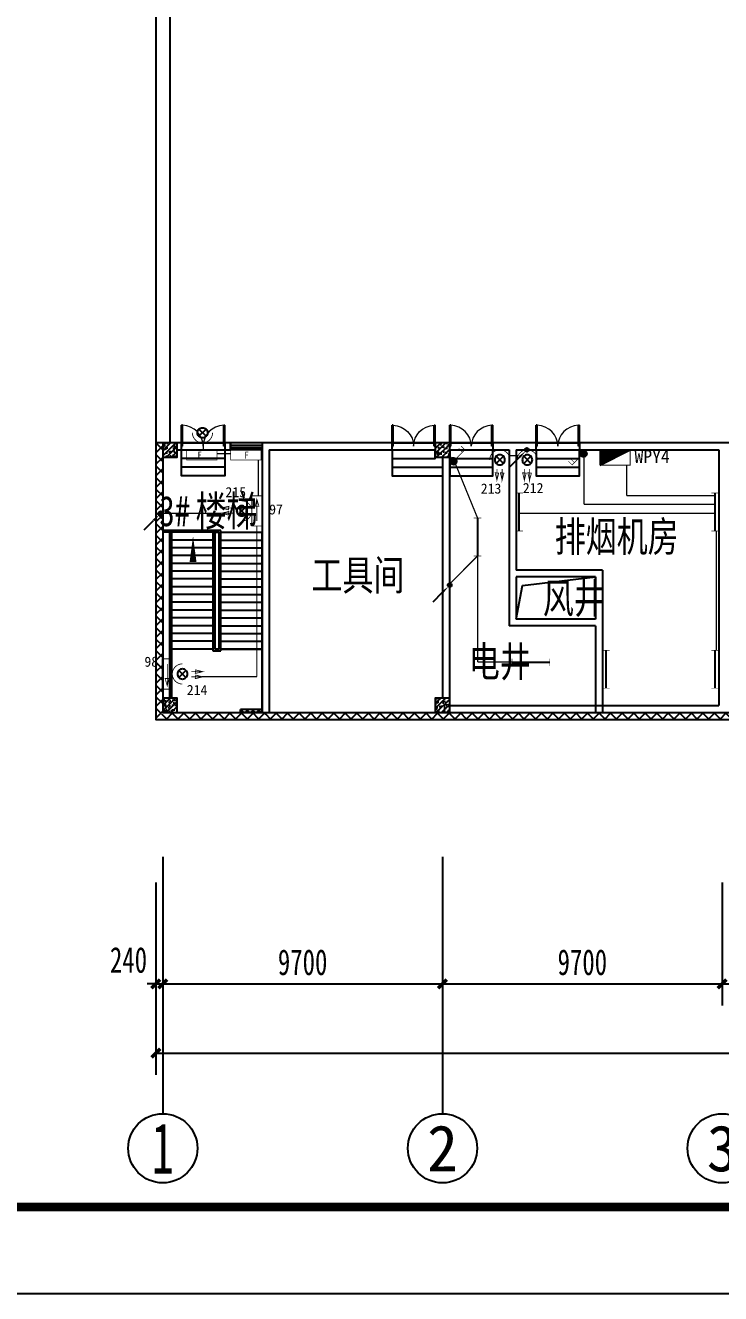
# Model space of a CAD drawing. Header units: millimetres. Extents: x -633009578 to 5705885, y -633235091 to 2571734.
# Drawn here: x 3029311 to 3053422, y 1630764 to 1674739 of the extents above; entities that cross this region are included whole.
import ezdxf
from ezdxf.enums import TextEntityAlignment as Align

# ---------------------------------------------------------------- set-up
doc = ezdxf.new("R2010")
doc.units = ezdxf.units.MM
doc.header["$LTSCALE"] = 1000
doc.header["$MEASUREMENT"] = 0
doc.layers.get('0').update_dxf_attribs({"color": 9})
for name, color, linetype in [('000000000000电气', 7, 'Continuous'), ('3T_WOOD', 21, 'Continuous'), ('A-COLUM(柱)', 255, 'Continuous'), ('A-DOOR(门）', 4, 'Continuous'), ('A-F-AREA(计算)', 5, 'Continuous'), ('A-HATH(填充)', 8, 'Continuous'), ('A-OTHER(其它)', 192, 'Continuous'), ('A-ROOF(屋顶)', 11, 'Continuous'), ('A-STAR(楼梯)', 51, 'Continuous'), ('A-TEXT(房间)', 243, 'Continuous'), ('A-WALL(墙)', 255, 'Continuous'), ('A-WINDOW（窗）', 4, 'Continuous'), ('AXIS_TEXT', 7, 'Continuous'), ('C-AXIS(轴号)', 3, 'Continuous'), ('DIM_SYMB', 3, 'Continuous'), ('WALL', 9, 'Continuous'), ('电-弱电平面-箭头', 3, 'Continuous'), ('电-强电平面-标注', 3, 'Continuous'), ('电-强电平面-线缆', 3, 'Continuous'), ('设备-照明', 3, 'Continuous'), ('设备-箱柜', 3, 'Continuous'), ('院图签、封面151013$0$PUB_TITLE', 153, 'Continuous'), ('院图签、封面151013$0$图签文字', 4, 'Continuous')]:
    doc.layers.add(name, color=color, linetype=linetype)
doc.styles.add('_TCH', font='simhei.ttf', dxfattribs={"width": 0.75, "bigfont": 'hztxt.shx'})
doc.styles.add('_TCH_AXIS', font='simhei.ttf', dxfattribs={"bigfont": 'GBCBIG'})
doc.styles.add('_TCH_DIM_T3', font='simhei.ttf', dxfattribs={"width": 0.707, "bigfont": 'GBCBIG'})
doc.styles.add('COMPLEX', font='simhei.ttf')
doc.styles.add('ELEC-DIM', font='simhei.ttf')
doc.styles.add('IDQSTYLE', font='simhei.ttf', dxfattribs={"width": 0.707, "bigfont": 'hztxt.shx'})
doc.styles.get("Standard").update_dxf_attribs({"font": 'simhei.ttf', "bigfont": 'hztxt.shx'})
doc.styles.add('宋体', font='simhei.ttf')
doc.styles.add('院图签、封面151013$0$-宋体', font='simhei.ttf', dxfattribs={"width": 0.8})
doc.dimstyles.new('_TCH_ARCH&&300', dxfattribs={"dimtxt": 892.5, "dimasz": 300, "dimexe": 750, "dimexo": 900, "dimgap": 300, "dimtad": 1, "dimdec": 0, "dimzin": 0, "dimdsep": 46, "dimtxsty": '_TCH_DIM_T3', "dimblk": 'ARCHTICK', "dimcen": 0.09, "dimclrt": 7, "dimazin": 2, "dimtfac": 1, "dimtdec": 0, "dimtix": 1, "dimtmove": 2, "dimatfit": 3, "dimfxl": 1, "dimtolj": 1, "dimtzin": 0, "dimarcsym": 0})
pattern_1 = [(45, (-2085598.514908035, -974312.4123308776), (-200.0002033111466, 200.0002033111467), []), (135, (-2085598.514908035, -974312.4123308776), (-200.0002033111467, -200.0002033111466), [])]

# ---------------------------------------------------------------- blocks, each defined once
blk = doc.blocks.new('$DorLib2D$00000002')
for p, q in [((-0.5, -5.684341886080802e-17), (-0.5000000000000007, 0.4875)), ((-0.4750000000000007, 0.4875), (-0.5000000000000007, 0.4875)), ((-0.475, -2.842170943040401e-17), (-0.4750000000000007, 0.4875)), ((0.475, -2.842170943040401e-17), (0.4750000000000007, 0.4875)), ((0.4750000000000007, 0.4875), (0.5000000000000007, 0.4875)), ((0.5, -5.684341886080802e-17), (0.5000000000000007, 0.4875)), ((-0.5, -5.684341886080802e-17), (-0.475, -2.842170943040401e-17)), ((0.5, -5.684341886080802e-17), (0.475, -2.842170943040401e-17))]:
    blk.add_line(p, q)
at = {"lineweight": 13}
for centre, start, end in [((-0.4875, -4.263256414560601e-17), 0, 88.53071641864632), ((0.4875, -4.263256414560601e-17), 91.4692835813537, 180)]:
    blk.add_arc(centre, 0.4875, start, end, dxfattribs=at)
blk = doc.blocks.new('$TCHSYS$WIN2D')
for p, q in [((-0.5, 0.5), (0.5, 0.5)), ((-0.5, 0.5), (-0.4999999999999999, -0.5)), ((0.5, 0.5), (0.4999999999999998, -0.5)), ((0.5, 0.1666666666666666), (-0.5, 0.1666666666666666)), ((0.5, -0.1666666666666667), (-0.5, -0.1666666666666667)), ((-0.4999999999999999, -0.5), (0.5, -0.5))]:
    blk.add_line(p, q)
blk = doc.blocks.new('_ArchTick')
at = {"color": 0, "linetype": 'ByBlock', "const_width": 0.4}
blk.add_lwpolyline([(-0.5, -0.5), (0.5, 0.5)], dxfattribs=at)
blk = doc.blocks.new('*D417')
at = {"layer": 'C-AXIS(轴号)', "color": 0, "lineweight": -2, "transparency": 16777216}
for p, q in [((-133539.9960721903, -6400.000000062049), (-133539.9960721903, -10659.81930979493)), ((-133299.9960723259, -6400.000000062049), (-133299.9960723259, -10659.81930979493)), ((-133539.9960721903, -9909.819309794926), (-133839.9960721903, -9909.819309794926)), ((-133539.9960721903, -9909.819309794926), (-133299.9960723259, -9909.819309794926)), ((-133299.9960723259, -9909.819309794926), (-132999.9960723259, -9909.819309794926))]:
    blk.add_line(p, q, dxfattribs=at)
at = {"layer": 'Defpoints', "color": 0, "transparency": 16777216}
for p in [(-133539.9960721903, -5500.000000062049), (-133299.9960723259, -5500.000000062049), (-133299.9960723259, -9909.819309794926)]:
    blk.add_point(p, dxfattribs=at)
at = {"layer": 'C-AXIS(轴号)', "color": 0, "linetype": 'ByBlock', "lineweight": -2, "transparency": 16777216, "xscale": 300, "yscale": 300, "zscale": 300}
blk.add_blockref('_ArchTick', (-133539.9960721903, -9909.819309794926), dxfattribs=at)
at = {"layer": 'C-AXIS(轴号)', "color": 0, "linetype": 'ByBlock', "lineweight": -2, "transparency": 16777216, "xscale": 300, "yscale": 300, "zscale": 300, "rotation": 180}
blk.add_blockref('_ArchTick', (-133299.9960723259, -9909.819309794926), dxfattribs=at)
at = {"layer": 'C-AXIS(轴号)', "color": 7, "transparency": 16777216, "insert": (-134487.9960721903, -9084.819309794926), "char_height": 892.5, "attachment_point": 5, "style": '_TCH_DIM_T3'}
blk.add_mtext('\\A1;240', dxfattribs=at)
blk = doc.blocks.new('*D418')
at = {"layer": 'C-AXIS(轴号)', "color": 0, "lineweight": -2, "transparency": 16777216}
for p, q in [((-133299.9960723259, -6400.000000062049), (-133299.9960723259, -10659.81930979493)), ((-123599.9960723259, -6400.000000062049), (-123599.9960723259, -10659.81930979493)), ((-133299.9960723259, -9909.819309794926), (-123599.9960723259, -9909.819309794926))]:
    blk.add_line(p, q, dxfattribs=at)
at = {"layer": 'Defpoints', "color": 0, "transparency": 16777216}
for p in [(-133299.9960723259, -5500.000000062049), (-123599.9960723259, -5500.000000062049), (-123599.9960723259, -9909.819309794926)]:
    blk.add_point(p, dxfattribs=at)
at = {"layer": 'C-AXIS(轴号)', "color": 0, "linetype": 'ByBlock', "lineweight": -2, "transparency": 16777216, "xscale": 300, "yscale": 300, "zscale": 300, "rotation": 180}
blk.add_blockref('_ArchTick', (-133299.9960723259, -9909.819309794926), dxfattribs=at)
at = {"layer": 'C-AXIS(轴号)', "color": 0, "linetype": 'ByBlock', "lineweight": -2, "transparency": 16777216, "xscale": 300, "yscale": 300, "zscale": 300}
blk.add_blockref('_ArchTick', (-123599.9960723259, -9909.819309794926), dxfattribs=at)
at = {"layer": 'C-AXIS(轴号)', "color": 7, "transparency": 16777216, "insert": (-128449.9960723259, -9163.569309794926), "char_height": 892.5, "attachment_point": 5, "style": '_TCH_DIM_T3'}
blk.add_mtext('\\A1;9700', dxfattribs=at)
blk = doc.blocks.new('*D419')
at = {"layer": 'C-AXIS(轴号)', "color": 0, "lineweight": -2, "transparency": 16777216}
for p, q in [((-123599.9960723259, -6400.000000062049), (-123599.9960723259, -10659.81930979493)), ((-113899.9960723259, -6400.000000062049), (-113899.9960723259, -10659.81930979493)), ((-123599.9960723259, -9909.819309794926), (-113899.9960723259, -9909.819309794926))]:
    blk.add_line(p, q, dxfattribs=at)
at = {"layer": 'Defpoints', "color": 0, "transparency": 16777216}
for p in [(-123599.9960723259, -5500.000000062049), (-113899.9960723259, -5500.000000062049), (-113899.9960723259, -9909.819309794926)]:
    blk.add_point(p, dxfattribs=at)
at = {"layer": 'C-AXIS(轴号)', "color": 0, "linetype": 'ByBlock', "lineweight": -2, "transparency": 16777216, "xscale": 300, "yscale": 300, "zscale": 300, "rotation": 180}
blk.add_blockref('_ArchTick', (-123599.9960723259, -9909.819309794926), dxfattribs=at)
at = {"layer": 'C-AXIS(轴号)', "color": 0, "linetype": 'ByBlock', "lineweight": -2, "transparency": 16777216, "xscale": 300, "yscale": 300, "zscale": 300}
blk.add_blockref('_ArchTick', (-113899.9960723259, -9909.819309794926), dxfattribs=at)
at = {"layer": 'C-AXIS(轴号)', "color": 7, "transparency": 16777216, "insert": (-118749.9960723259, -9163.569309794926), "char_height": 892.5, "attachment_point": 5, "style": '_TCH_DIM_T3'}
blk.add_mtext('\\A1;9700', dxfattribs=at)
blk = doc.blocks.new('*D420')
at = {"layer": 'C-AXIS(轴号)', "color": 0, "lineweight": -2, "transparency": 16777216}
for p, q in [((-113899.9960723259, -6400.000000062049), (-113899.9960723259, -10659.81930979493)), ((-104699.9960723259, -6400.000000062049), (-104699.9960723259, -10659.81930979493)), ((-113899.9960723259, -9909.819309794926), (-104699.9960723259, -9909.819309794926))]:
    blk.add_line(p, q, dxfattribs=at)
at = {"layer": 'Defpoints', "color": 0, "transparency": 16777216}
for p in [(-113899.9960723259, -5500.000000062049), (-104699.9960723259, -5500.000000062049), (-104699.9960723259, -9909.819309794926)]:
    blk.add_point(p, dxfattribs=at)
at = {"layer": 'C-AXIS(轴号)', "color": 0, "linetype": 'ByBlock', "lineweight": -2, "transparency": 16777216, "xscale": 300, "yscale": 300, "zscale": 300, "rotation": 180}
blk.add_blockref('_ArchTick', (-113899.9960723259, -9909.819309794926), dxfattribs=at)
at = {"layer": 'C-AXIS(轴号)', "color": 0, "linetype": 'ByBlock', "lineweight": -2, "transparency": 16777216, "xscale": 300, "yscale": 300, "zscale": 300}
blk.add_blockref('_ArchTick', (-104699.9960723259, -9909.819309794926), dxfattribs=at)
at = {"layer": 'C-AXIS(轴号)', "color": 7, "transparency": 16777216, "insert": (-109299.9960723259, -9163.569309794926), "char_height": 892.5, "attachment_point": 5, "style": '_TCH_DIM_T3'}
blk.add_mtext('\\A1;9200', dxfattribs=at)
blk = doc.blocks.new('*D434')
at = {"layer": 'C-AXIS(轴号)', "color": 0, "lineweight": -2, "transparency": 16777216}
for p, q in [((-133539.9960721903, -6400.000000062049), (-133539.9960721903, -13059.81930979493)), ((739.9990557972342, -6400.000000062049), (739.9990557972342, -13059.81930979493)), ((-133539.9960721903, -12309.81930979493), (739.9990557972342, -12309.81930979493))]:
    blk.add_line(p, q, dxfattribs=at)
at = {"layer": 'Defpoints', "color": 0, "transparency": 16777216}
for p in [(-133539.9960721903, -5500.000000062049), (739.9990557972342, -5500.000000062049), (739.9990557972342, -12309.81930979493)]:
    blk.add_point(p, dxfattribs=at)
at = {"layer": 'C-AXIS(轴号)', "color": 0, "linetype": 'ByBlock', "lineweight": -2, "transparency": 16777216, "xscale": 300, "yscale": 300, "zscale": 300, "rotation": 180}
blk.add_blockref('_ArchTick', (-133539.9960721903, -12309.81930979493), dxfattribs=at)
at = {"layer": 'C-AXIS(轴号)', "color": 0, "linetype": 'ByBlock', "lineweight": -2, "transparency": 16777216, "xscale": 300, "yscale": 300, "zscale": 300}
blk.add_blockref('_ArchTick', (739.9990557972342, -12309.81930979493), dxfattribs=at)
at = {"layer": 'C-AXIS(轴号)', "color": 7, "transparency": 16777216, "insert": (-66399.99850819656, -11563.56930979493), "char_height": 892.5, "attachment_point": 5, "style": '_TCH_DIM_T3'}
blk.add_mtext('\\A1;134280', dxfattribs=at)
blk = doc.blocks.new('_AXISO')
blk.add_circle((0, 0), 0.5)
at = {"layer": 'AXIS_TEXT', "style": 'COMPLEX', "width": 1.041666666666667}
blk.add_attdef('A', text='', height=0.56, dxfattribs=at).set_placement((-0.25, -0.28), (0.25, -0.28), align=Align.FIT)
blk = doc.blocks.new('_FZH')
h = blk.add_hatch()
h.set_pattern_fill('钢筋混凝土', color=256, scale=0.1, style=0)
h.set_pattern_definition([(45, (0, 0), (-0.1767766952966369, 0.1767766952966369), []), (50, (0, 0), (0.7172601826007535, -0.06275213498259512), [0.07500000000000001, -0.8250000000000001]), (355, (0, 0), (-0.138751333613, 0.7521921337000119), [0.06, -0.66]), (100.4514, (0.05977168000000001, -0.00522934), (0.5785093817140216, 0.6894395420609536), [0.06374019, -0.701142112]), (46.1842, (0, 0.2), (1.067241048625645, -0.1655190143290181), [0.1125, -1.2375]), (96.6356, (0.088936745, 0.186206693), (0.9346627055487033, 0.9741178709004418), [0.095610288, -1.051713]), (351.1842, (0, 0.2), (0.9346619451336272, 0.9741186009253247), [0.09000000000000001, -0.9900000000000001]), (21, (0.1, 0.15), (0.5969070521184617, -0.4026188906653388), [0.07500000000000001, -0.8250000000000001]), (326, (0.1, 0.15), (0.2433153319215824, 0.7251500450468529), [0.06, -0.66]), (71.4514, (0.149742233, 0.116448394), (0.84022262858149, 0.3225304967099524), [0.06374019, -0.701142112]), (37.50000000000001, (0, 0), (0.01215985531729062, 0.3328938538313115), [0, -0.652, 0, -0.67, 0, -0.6625000000000001]), (7.499999999999999, (0, 0), (0.2630695374421486, 0.3944117118823603), [0, -0.382, 0, -0.637, 0, -0.2525]), (-32.5, (-0.223, 0), (0.533822436172409, -0.02255487173437976), [0, -0.25, 0, -0.78, 0, -1.035]), (-42.5, (-0.323, 0), (0.5831861693423862, 0.1001049823323177), [0, -0.325, 0, -0.518, 0, -0.735])])
h.paths.add_polyline_path([(-0.5, -0.5), (0.5, -0.5), (0.5, 0.5), (-0.5, 0.5)])
blk.add_lwpolyline([(-0.5, -0.5), (0.5, -0.5), (0.5, 0.5), (-0.5, 0.5)], close=True)
blk = doc.blocks.new('HC000080')
at = {"color": 0, "linetype": 'Continuous', "const_width": 0.2}
blk.add_lwpolyline([(-3.75, 1.25), (3.75, 1.25), (3.75, -1.25), (-3.75, -1.25), (-3.75, 1.25)], dxfattribs=at)
at = {"color": 0, "style": 'IDQSTYLE', "width": 0.7}
for tag, p in [('E', (-0.3130491551307273, -0.8903283460458624)), ('PSFHATT', (5.75, -1.25))]:
    blk.add_attdef(tag, p, '', height=1.715220417977644, dxfattribs=at)
blk = doc.blocks.new('HC000078')
at = {"color": 0, "linetype": 'Continuous', "const_width": 0.2}
for points in [[(-3.750000000000028, 1.25), (3.75, 1.25), (3.75, -1.25), (-3.750000000000028, -1.25), (-3.750000000000028, 1.25)], [(2.5, 0), (-2.500000000000028, 0)]]:
    blk.add_lwpolyline(points, dxfattribs=at)
blk.add_lwpolyline([(2.917016710174721, 0), (1.120131515022848, 0.3984556212736834), (1.120131515022848, -0.539087017017323)], close=True, dxfattribs=at)
at = {"color": 0, "style": 'IDQSTYLE', "width": 0.7}
blk.add_attdef('PSFHATT', (5.75, -1.25), '', height=2.5, dxfattribs=at)
blk = doc.blocks.new('HC000064')
at = {"color": 0, "linetype": 'Continuous'}
for p, q in [((-0.8838834764831063, -0.8838834764831063), (0.8838834764831063, 0.8838834764831063)), ((-0.8838834764830494, 0.8838834764831063), (0.8838834764831631, -0.8838834764831063))]:
    blk.add_line(p, q, dxfattribs=at)
at = {"color": 0, "linetype": 'Continuous', "const_width": 0.2}
blk.add_lwpolyline([(5.710751695749348e-14, 2.499999999999886, 0.1989123673796647), (-1.767766952966326, 1.767766952966327, 0.1989123673796613), (-2.5, 1.951292859901378e-16, 0.1989123673796761), (-1.767766952966326, -1.76776695296644, 0.1989123673796782), (5.594010226827932e-14, -2.500000000000227)], format="xyb", dxfattribs=at)
for points in [[(2.226896073527712, 0.5659208660671311), (5.003498004369476, 0.5624686703930024), (3.296463286048663, 1.009912150058199), (3.185957433181557, 0.1260038671447887), (5.003498004369476, 0.5624686703930024)], [(2.224443767981995, -0.721123763554715), (5.001045698823816, -0.7245759592289005), (3.294010980502946, -0.2771324795636474), (3.18350512763584, -1.161040762477114), (5.001045698823816, -0.7245759592289005)]]:
    blk.add_lwpolyline(points, dxfattribs=at)
at = {"color": 0, "linetype": 'Continuous'}
for centre, radius, start, end in [((1.199040866595169e-14, -7.105427357601002e-14), 1.250000000000069, 135.0000000000036, 179.9999999999968), ((-2.259303855112194e-14, -1.740829702612245e-13), 1.250000000000117, 89.99999999999898, 134.9999999999991), ((-9.10937991704941e-14, -1.740829702612245e-13), 1.250000000000117, 45.00000000000085, 89.99999999999582), ((-1.252331571777177e-13, -7.088774012231625e-14), 1.250000000000068, 3.249254662582951e-12, 44.99999999999639), ((-2.284838984678572e-13, -5.684341886080801e-14), 1.250000000000172, 315.0000000000093, 2.605510395054555e-12), ((-2.264854970235319e-14, -5.695444116327053e-14), 1.250000000000034, 179.9999999999974, 225.0000000000007), ((-2.270406085358445e-14, -1.338928967697939e-13), 1.24999999999998, 224.9999999999983, 270.000000000001), ((-9.131584377541913e-14, 3.996802888650564e-15), 1.250000000000118, 270.0000000000042, 315.0000000000028)]:
    blk.add_arc(centre, radius, start, end, dxfattribs=at)
at = {"color": 0, "style": 'IDQSTYLE', "width": 0.7}
blk.add_attdef('PSFHATT', (7.003498004369476, -2.500000010000227), '', height=2.5, dxfattribs=at)
blk = doc.blocks.new('HC000063')
at = {"color": 0, "linetype": 'Continuous'}
for p, q in [((-0.8838834764831063, -0.8838834764831631), (0.8838834764831063, 0.8838834764829926)), ((-0.8838834764830494, 0.8838834764830494), (0.8838834764831631, -0.8838834764831631))]:
    blk.add_line(p, q, dxfattribs=at)
at = {"color": 0, "linetype": 'Continuous', "const_width": 0.2}
blk.add_lwpolyline([(5.77736507722736e-14, 2.499999999999886, 0.1989123673796648), (-1.767766952966326, 1.767766952966213, 0.1989123673796613), (-2.5, -1.128255746208508e-13, 0.1989123673796761), (-1.767766952966326, -1.767766952966497, 0.1989123673796782), (5.594010226827932e-14, -2.500000000000284)], format="xyb", dxfattribs=at)
at = {"color": 0, "linetype": 'Continuous'}
for centre, radius, start, end in [((1.49213974509621e-13, -1.27897692436818e-13), 1.250000000000206, 135.0000000000062, 179.9999999999993), ((-9.120482147295661e-14, -2.025046796916286e-13), 1.250000000000089, 89.99999999999582, 134.999999999996), ((-2.248201624865942e-14, -2.025046796916286e-13), 1.250000000000089, 45.00000000000399, 89.99999999999898), ((-2.62456723021387e-13, -1.277311589831243e-13), 1.250000000000206, 6.4374426752811e-13, 44.9999999999938), ((-9.126033262418787e-14, -1.422195694544826e-13), 1.249999999999966, 179.9999999999987, 225.000000000002), ((-9.131584377541913e-14, -1.623146062001979e-13), 1.249999999999951, 225.0000000000013, 270.0000000000042), ((-2.270406085358445e-14, -2.442490654175344e-14), 1.250000000000089, 270.000000000001, 314.9999999999997), ((-1.598721155460225e-13, -1.4210854715202e-13), 1.250000000000103, 315.000000000008, 1.302755197527349e-12)]:
    blk.add_arc(centre, radius, start, end, dxfattribs=at)
at = {"color": 0, "style": 'IDQSTYLE', "width": 0.7}
blk.add_attdef('PSFHATT', (3.250000009999943, -2.500000010000284), '', height=2.5, dxfattribs=at)
blk = doc.blocks.new('*X126')
at = {"color": 0, "linetype": 'Continuous'}
for p, q in [((192.590110055903, 446.7242872143482), (193.9264208598343, 448.0605980182795)), ((192.6512440212146, 447.2096852483717), (193.4410228258108, 447.9994640529679)), ((192.666080612941, 446.3759937026742), (194.2747143715083, 447.9846274612416)), ((192.8122309321682, 446.0978799531896), (194.552828120993, 447.8384771420143)), ((193.0126674313866, 445.874052383696), (194.7766556904866, 447.6380406427959)), ((193.2651240367983, 445.7022449203958), (194.9484631537868, 447.3855840373842)), ((193.5780466605768, 445.5909034754624), (195.0598045987202, 447.0726614136058)), ((193.9838870800477, 445.5724798262212), (195.0782282479613, 446.6668209941349))]:
    blk.add_line(p, q, dxfattribs=at)
blk = doc.blocks.new('HC001447')
at = {"color": 0, "linetype": 'Continuous'}
blk.add_line((-5.469508829517324, -5.531426259851287), (-2.364015929042509, -2.356448738054951), dxfattribs=at)
blk.add_lwpolyline([(-2.364015929042509, -2.356448738054951, 0.8, 0, 0), (-0.4121164681388194, -0.4698776614111466, 0, 0, 0)], format="xyseb", dxfattribs=at)
blk.add_circle((0, 0), 0.625, dxfattribs=at)
at = {"color": 0, "linetype": 'Continuous', "xscale": 0.5, "yscale": 0.5, "zscale": 0.5}
blk.add_blockref('*X126', (-96.91845018383214, -223.4069038532592), dxfattribs=at)
at = {"color": 0, "style": 'IDQSTYLE', "width": 0.7}
blk.add_attdef('PSFHATT', (2.62500001, -5.531426259851287), '', height=2.5, dxfattribs=at)
blk = doc.blocks.new('HC000066')
at = {"color": 0, "linetype": 'Continuous'}
for points, const_width in [([(-6.250000000000057, 0), (6.25, 0)], 0.7), ([(-6.250000000000057, 1.25), (-6.250000000000057, -1.250000000000057)], 0.2), ([(6.25, 1.25), (6.25, -1.250000000000057)], 0.2)]:
    blk.add_lwpolyline(points, dxfattribs=dict(at, const_width=const_width))
at = {"color": 0, "style": 'IDQSTYLE', "width": 0.7}
blk.add_attdef('PSFHATT', (8.25, -1.250000000000057), '', height=2.5, dxfattribs=at)
blk = doc.blocks.new('*X157')
at = {"color": 0, "linetype": 'Continuous'}
for p, q in [((261.9988066744281, 135.850956910748), (263.2375091559566, 137.0896593922765)), ((262.0234026256783, 135.5927101495236), (263.4957559171792, 137.0650634410244)), ((262.0463461952987, 136.1813391440932), (262.9071269225657, 137.0421198713602)), ((262.0884022348038, 135.3748670461744), (263.7135990205094, 137.00006383188)), ((262.1829592200917, 135.1865813189878), (263.9018847477136, 136.9055068466096)), ((262.3023466942452, 135.0231260806666), (264.0653399860179, 136.7861193724393)), ((262.4446987243758, 134.8826353983226), (264.205830668362, 136.6437673423088)), ((262.6100901587723, 134.7651841202445), (264.3232819464568, 136.478375907929)), ((262.8005700291263, 134.6728212781239), (264.4156447885779, 136.2878960375755)), ((263.0211904412342, 134.6105989777572), (264.4778670889456, 136.0672756254685)), ((263.2836307586351, 134.5901965826834), (264.4982694840214, 135.8048353080697)), ((263.6234742990336, 134.6471974106073), (264.4412686561033, 135.464991767677))]:
    blk.add_line(p, q, dxfattribs=at)
blk = doc.blocks.new('HC000107')
at = {"color": 0, "linetype": 'Continuous', "const_width": 0.2}
for points in [[(0.8838834764831067, 2.133883476483163), (3.75, 5), (5, 3.75)], [(2.898879886034138, 4.275409520972289), (4.191507707965854, 3.019373591507303)]]:
    blk.add_lwpolyline(points, dxfattribs=at)
blk.add_lwpolyline([(0.88388347648322, 0.3661165235168934, 0.1989123673796338), (1.249999999999944, 1.250000000000057, 0.1989123673796269), (0.8838834764831636, 2.13388347648322, 0.1989123673796352), (4.172009959724221e-16, 2.5, 0.1989123673796539), (-0.8838834764831627, 2.13388347648322, 0.1989123673796721), (-1.250000000000056, 1.250000000000057, 0.1989123673796564), (-0.8838834764832764, 0.3661165235168368, 0.198912367379673), (0, 0, 0.198912367379652)], format="xyb", close=True, dxfattribs=at)
at = {"color": 0, "linetype": 'Continuous'}
blk.add_blockref('*X157', (-263.2487560761182, -134.5897099905746), dxfattribs=at)
at = {"color": 0, "style": 'IDQSTYLE', "width": 0.7}
blk.add_attdef('PSFHATT', (7, -1e-08), '', height=2.5, dxfattribs=at)
blk = doc.blocks.new('*X123')
at = {"color": 0, "linetype": 'Continuous'}
for p, q in [((235.1462587639358, 319.9990725063215), (238.0269760554204, 322.8797897978061)), ((235.5705228326477, 319.9990725063215), (238.8755041928442, 323.304053866518)), ((235.9947869013596, 319.9990725063215), (239.7240323302681, 323.7283179352299)), ((236.4190509700716, 319.9990725063215), (240.5725604676919, 324.1525820039419)), ((236.8433150387835, 319.9990725063215), (241.4210886051158, 324.5768460726538)), ((237.2675791074955, 319.9990725063215), (242.2655414724513, 324.9970348712774)), ((237.6918431762074, 319.9990725063215), (242.2655414724513, 324.5727708025654)), ((238.1161072449193, 319.9990725063215), (242.2655414724513, 324.1485067338535)), ((238.5403713136312, 319.9990725063215), (242.2655414724513, 323.7242426651416)), ((238.9646353823431, 319.9990725063215), (242.2655414724513, 323.2999785964296)), ((239.3888994510551, 319.9990725063215), (242.2655414724513, 322.8757145277177)), ((232.6006743516642, 319.9990725063215), (232.9358072308772, 320.3342053855345)), ((233.0249384203761, 319.9990725063215), (233.7843353683011, 320.7584694542464)), ((233.4492024890881, 319.9990725063215), (234.6328635057249, 321.1827335229584)), ((233.8734665578, 319.9990725063215), (235.4813916431488, 321.6069975916703)), ((234.297730626512, 319.9990725063215), (236.3299197805727, 322.0312616603822)), ((234.7219946952239, 319.9990725063215), (237.1784479179965, 322.4555257290941)), ((239.813163519767, 319.9990725063215), (242.2655414724513, 322.4514504590058)), ((240.2374275884789, 319.9990725063215), (242.2655414724513, 322.0271863902939)), ((240.6616916571909, 319.9990725063215), (242.2655414724513, 321.6029223215819)), ((241.0859557259028, 319.9990725063215), (242.2655414724513, 321.17865825287)), ((241.5102197946147, 319.9990725063215), (242.2655414724513, 320.7543941841581)), ((241.9344838633266, 319.9990725063215), (242.2655414724513, 320.3301301154461))]:
    blk.add_line(p, q, dxfattribs=at)
blk = doc.blocks.new('HC000431')
at = {"color": 0, "linetype": 'Continuous'}
blk.add_line((5, 2.5), (-5, -2.5), dxfattribs=at)
at = {"color": 0, "linetype": 'Continuous', "const_width": 0.3}
for points in [[(5, 2.5), (-5, 2.5), (-5, -2.5)], [(-5, -2.5), (5, -2.5), (5, 2.5)]]:
    blk.add_lwpolyline(points, dxfattribs=at)
at = {"color": 0, "linetype": 'Continuous'}
blk.add_blockref('*X123', (-237.2655414724513, -322.4990725063215), dxfattribs=at)
at = {"color": 0, "style": 'IDQSTYLE', "width": 0.7}
blk.add_attdef('PSFHATT', (7.000000000000028, -2.5), '', height=2.5, dxfattribs=at)
blk = doc.blocks.new('建筑图框_A1')
at = {"layer": '院图签、封面151013$0$PUB_TITLE'}
blk.add_lwpolyline([(0, 0), (84100, 0), (84100, 59400), (0, 59400)], close=True, dxfattribs=at)
at = {"layer": '院图签、封面151013$0$PUB_TITLE', "const_width": 100}
blk.add_lwpolyline([(2500, 1000), (83100, 1000), (83100, 58400), (2500, 58400)], close=True, dxfattribs=at)
at = {"layer": '院图签、封面151013$0$图签文字', "color": 6, "style": '院图签、封面151013$0$-宋体'}
for tag, height, width, p in [('工程主持人', 400, 0.7999999999883585, (79990.91196859907, 29505.93707200652)), ('审定', 400, 0.7999999999883585, (79990.91196859907, 28705.93707200605)), ('审核', 400, 0.7999999999883585, (79990.91196859907, 27905.93707200559)), ('专业负责人', 400, 0.7999999999883585, (79990.91196859907, 27105.93707200512)), ('校对', 400, 0.7999999999883585, (79990.91196859907, 26305.93707200466)), ('设计', 400, 0.7999999999883585, (79990.91196859907, 25505.93707200419)), ('方案设计人', 400, 0.7999999999883585, (79990.91196859907, 24706.79438478127)), ('工程编号', 300, 0.7000000000116415, (81000.00416498398, 8700.424278954277)), ('版次', 300, 0.7000000000116415, (78738.08139540046, 3005.726258059498)), ('日期', 300, 0.7000000000116415, (82038.0813954557, 3000.226258123759)), ('图号', 200, 0.7000000000116415, (82538.08139542397, 2400.075247410685)), ('比例', 300, 0.7000000000116415, (78738.08139537089, 2200.188802679535)), ('图号_X施', 300, 0.7000000000116415, (81538.08139540977, 2200.188802651362)), ('图号_总数', 200, 0.7000000000116415, (82538.08139541186, 2000.075247410219))]:
    blk.add_attdef(tag, text='', height=height, dxfattribs=dict(at, width=width)).set_placement(p, align=Align.MIDDLE_CENTER)
at = {"layer": '院图签、封面151013$0$图签文字', "color": 6, "style": '院图签、封面151013$0$-宋体', "width": 0.7}
for tag, p in [('建设单位_001', (80935.88661794258, 7446.21079580821)), ('工程名称_001', (80933.52706738078, 6045.368099178996)), ('图名_001', (79742.88288308708, 4059.656552180292))]:
    blk.add_attdef(tag, p, '', height=300, dxfattribs=at)
blk = doc.blocks.new('G$C91E54488')
at = {"layer": 'A-HATH(填充)'}
h = blk.add_hatch(dxfattribs=at)
h.set_pattern_fill('多孔材料', color=256, scale=100, style=0)
h.set_pattern_definition(pattern_1)
h.paths.add_polyline_path([(-133539.9960721955, 8850.000009761308), (-133539.9960721927, -740.0000000935979), (-133299.9960721871, -500.0000000275904), (-133299.9960721955, 8850.000009761308)])
h = blk.add_hatch(dxfattribs=at)
h.set_pattern_fill('多孔材料', color=256, scale=50, style=0)
h.set_pattern_definition([(45, (-2085698.514908035, -974312.4123308776), (-100.0001016555733, 100.0001016555733), []), (135, (-2085698.514908035, -974312.4123308776), (-100.0001016555733, -100.0001016555733), [])])
h.paths.add_polyline_path([(-129849.9960724404, -400.0000000841683), (-130609.9960725214, -400.0000000841683), (-130609.9960725214, -500.0000000841683), (-129849.9960724404, -500.0000000841683)])
h = blk.add_hatch(dxfattribs=at)
h.set_pattern_fill('多孔材料', color=256, scale=100, style=0)
h.set_pattern_definition(pattern_1)
h.paths.add_polyline_path([(-133299.9960721871, -500.0000000275904), (-133539.9960721927, -740.0000000935979), (-129729.9960723249, -740.0000000620494), (-129729.9960723249, -500.0000000620494)])
h = blk.add_hatch(dxfattribs=at)
h.set_pattern_fill('多孔材料', color=256, scale=100, style=0)
h.set_pattern_definition(pattern_1)
h.paths.add_polyline_path([(-129729.9960723249, -500.0000000620494), (-129729.9960723249, -740.0000000620494), (-118169.9960715184, -740.0000000620494), (-118169.9960715184, -500.0000000620494)])
h = blk.add_hatch(dxfattribs=at)
h.set_pattern_fill('多孔材料', color=256, scale=100, style=0)
h.set_pattern_definition(pattern_1)
h.paths.add_polyline_path([(-118169.9960715184, -500.0000000620494), (-118169.9960715184, -740.0000000620494), (-104449.9960723212, -740.0000000620494), (-104449.9960723212, -500.0000000620494)])
at = {"layer": 'A-DOOR(门）'}
for p, q in [((-132649.9960721722, 8850.000000016764), (-131149.9960721722, 8850.000000016764)), ((-125349.9960723259, 8849.999999939464), (-123849.9960723259, 8849.999999939464)), ((-123349.9960724181, 8849.999999946333), (-121849.9960724181, 8849.999999946333)), ((-120349.9960724181, 8849.999999946333), (-118849.9960724181, 8849.999999946333)), ((-132649.9960721722, 8610.000000016764), (-131149.9960721722, 8610.000000016764)), ((-125349.9960723259, 8609.999999939464), (-123849.9960723259, 8609.999999939464)), ((-123349.9960724181, 8609.999999946333), (-121849.9960724181, 8609.999999946333)), ((-120349.9960724181, 8609.999999946333), (-118849.9960724181, 8609.999999946333))]:
    blk.add_line(p, q, dxfattribs=at)
at = {"layer": 'A-F-AREA(计算)'}
blk.add_lwpolyline([(-104449.9960723259, 8849.99999993795), (-133539.9960721927, 8849.99999993795), (-133539.9960721927, -740.0000000935979), (-104449.9960723259, -740.0000000935979)], close=True, dxfattribs=at)
at = {"layer": 'A-OTHER(其它)'}
blk.add_lwpolyline([(-121049.9960714374, 2739.999999650987), (-120822.7664508363, 3899.264924737974), (-118289.9960715808, 4199.999999608612)], dxfattribs=at)
at = {"layer": 'A-ROOF(屋顶)'}
for p, q in [((-133540.0009442, 67199.99999993795), (-133539.9960721945, 8849.999999741907)), ((-133059.9960521525, 67199.99999993795), (-133060.0009442386, 8849.99999737367))]:
    blk.add_line(p, q, dxfattribs=at)
at = {"layer": 'A-STAR(楼梯)'}
for p, q in [((-131289.9960723189, 5809.999999967753), (-132999.9960723259, 5809.999999937951)), ((-132999.9960723259, 5749.999999937951), (-132999.9960723259, 5809.999999937951)), ((-132999.9960723259, 5749.999999937951), (-132999.9960723259, 1699.999999937951)), ((-131559.9960723193, 5750.000000014203), (-132999.9960723259, 5749.999999937951)), ((-131349.9960723189, 5749.999999967753), (-132999.9960723259, 5749.999999937951)), ((-131499.9960723259, 5749.999999937951), (-131559.9960723193, 5750.000000014203)), ((-131559.9960723259, 5749.999999937951), (-131559.9960723468, 1639.999999386491)), ((-131499.9960723259, 5749.999999937951), (-131559.9960723259, 5749.999999937951)), ((-131499.9960723259, 5749.999999937951), (-131499.9960723147, 3569.469103572657)), ((-131499.9960723259, 5749.999999937951), (-131499.9960722867, 1699.999999386491)), ((-131499.9960723259, 5749.999999937951), (-131349.9960723259, 5749.999999937951)), ((-131349.9960723259, 1699.999999937951), (-131349.9960723259, 5749.999999937951)), ((-131349.9960723189, 1699.999999386491), (-131349.9960723189, 5749.999999967753)), ((-131289.9960723189, 1639.999999386491), (-131289.9960723189, 5809.999999967753)), ((-131289.9960722867, 5749.999999851454), (-129849.9960723259, 5749.999999937951)), ((-129849.9960723259, 1699.999999937951), (-129849.9960723259, 5749.999999937951)), ((-131559.9960723203, 5480.000000014203), (-132999.9960723259, 5479.999999937951)), ((-131289.9960722867, 5479.999999851454), (-129849.9960723259, 5479.999999937951)), ((-131559.9960723221, 5209.999999851454), (-132999.9960723259, 5209.999999937951)), ((-131559.9960723231, 4939.99999985157), (-132999.9960723259, 4939.999999937951)), ((-131289.9960722867, 5210.000000014319), (-129849.9960723259, 5209.999999937951)), ((-131289.9960722867, 4940.000000014319), (-129849.9960723259, 4939.999999937951)), ((-131559.9960723249, 4670.000000014203), (-132999.9960723259, 4669.999999937951)), ((-131559.9960723259, 4400.000000014319), (-132999.9960723259, 4399.999999937951)), ((-131289.9960722867, 4669.999999851454), (-129849.9960723259, 4669.999999937951)), ((-131289.9960722867, 4399.999999851454), (-129849.9960723259, 4399.999999937951)), ((-131559.9960723277, 4130.000000014203), (-132999.9960723259, 4129.999999937951)), ((-131289.9960722867, 4130.000000014203), (-129849.9960723259, 4129.999999937951)), ((-131559.9960723286, 3859.99999985157), (-132999.9960723259, 3859.999999937951)), ((-131559.99607233, 3589.999999851454), (-132999.9960723259, 3589.999999937951)), ((-131499.9960723147, 3569.469103572657), (-131499.9960723259, 1699.999999937951)), ((-131289.9960722867, 3860.000000014203), (-129849.9960723259, 3859.999999937951)), ((-131289.9960722867, 3590.000000014203), (-129849.9960723259, 3589.999999937951)), ((-131559.9960723314, 3320.000000014319), (-132999.9960723259, 3319.999999937951)), ((-131289.9960722867, 3319.999999851454), (-129849.9960723259, 3319.999999937951)), ((-131559.9960723328, 3050.000000014203), (-132999.9960723259, 3049.999999937951)), ((-131559.9960723342, 2780.000000014203), (-132999.9960723259, 2779.999999937951)), ((-131289.9960722867, 3049.99999985157), (-129849.9960723259, 3049.999999937951)), ((-131289.9960722867, 2780.000000014203), (-129849.9960723259, 2779.999999937951)), ((-131559.9960723352, 2509.999999851454), (-132999.9960723259, 2509.999999937951)), ((-131559.996072337, 2239.99999985157), (-132999.9960723259, 2239.999999937951)), ((-131289.9960722867, 2510.000000014203), (-129849.9960723259, 2509.999999937951)), ((-131289.9960722867, 2239.99999985157), (-129849.9960723259, 2239.999999937951)), ((-131559.996072338, 1970.000000014203), (-132999.9960723259, 1969.999999937951)), ((-131289.9960722867, 1969.999999851454), (-129849.9960723259, 1969.999999937951)), ((-131559.9960723398, 1700.000000014319), (-132999.9960723259, 1699.999999937951)), ((-132999.9960723259, 1699.999999937951), (-132999.996072364, -3.111781552433968e-07)), ((-131559.9960723398, 1699.999999928987), (-132999.9960723259, 1699.999999937951)), ((-131559.9960723468, 1639.999999386491), (-131289.9960723189, 1639.999999386491)), ((-131499.9960722867, 1699.999999386491), (-131349.9960723189, 1699.999999386491)), ((-131349.9960743031, 1699.999999941094), (-131499.9960740749, 1699.999999929103)), ((-131289.9960722867, 1699.999999851454), (-129849.9960723259, 1699.999999937951)), ((-129849.9960723259, 1699.999999937951), (-131289.9960722867, 1700.000000073109)), ((-129849.9960723259, -500.0000000620494), (-129849.9960723259, 1699.999999937951)), ((-132799.9960720977, -500.0000000708969), (-129849.9960723259, -500.0000000620494))]:
    blk.add_line(p, q, dxfattribs=at)
for points in [[(-131149.9960721731, 8609.999997153413), (-131149.9960721731, 8309.999997153413), (-132649.9960721727, 8309.999997153413), (-132649.9960721727, 8609.999997224892)], [(-125349.9960723254, 8609.999999893946), (-125349.9960723254, 8309.999999893946), (-123849.9960723259, 8309.999999893946), (-123849.9960723259, 8609.999999965425)], [(-123349.9960723254, 8609.999999893946), (-123349.9960723254, 8309.999999893946), (-121849.9960723259, 8309.999999893946), (-121849.9960723259, 8609.999999965425)], [(-120349.9960723254, 8609.999999893946), (-120349.9960723254, 8309.999999893946), (-118849.9960723259, 8309.999999893946), (-118849.9960723259, 8609.999999965425)], [(-131149.9960721731, 8309.999997153413), (-131149.9960721731, 8009.999997153413), (-132649.9960721727, 8009.999997153413), (-132649.9960721727, 8309.999997224892)], [(-131149.9960721731, 8009.999997153413), (-131149.9960721731, 7709.999997153413), (-132649.9960721727, 7709.999997153413), (-132649.9960721727, 8009.999997224892)], [(-125349.9960723254, 8309.999999893946), (-125349.9960723254, 8009.999999893946), (-123589.9960723137, 8009.999999893364), (-123589.9960723137, 8309.999999964843)], [(-125349.9960723254, 8009.999999893946), (-125349.9960723254, 7709.999999893946), (-123589.9960723142, 7709.999999893364), (-123589.9960723142, 8009.999999964843)], [(-123349.9960723254, 8309.999999893946), (-123349.9960723254, 8009.999999893946), (-121849.9960723259, 8009.999999893946), (-121849.9960723259, 8309.999999965425)], [(-123349.9960723254, 8009.999999893946), (-123349.9960723254, 7709.999999893946), (-121849.9960723259, 7709.999999893946), (-121849.9960723259, 8009.999999965425)], [(-120349.9960723254, 8309.999999893946), (-120349.9960723254, 8009.999999893946), (-118849.9960723259, 8009.999999893946), (-118849.9960723259, 8309.999999965425)], [(-120349.9960723254, 8009.999999893946), (-120349.9960723254, 7709.999999893946), (-118849.9960723259, 7709.999999893946), (-118849.9960723259, 8009.999999965425)], [(-132999.9960723259, 299.9999999379506), (-132999.9960726388, 5809.999999937718), (-133299.9960723259, 5809.999999937718)], [(-133059.9960726351, -6.065238267183304e-08), (-133059.9960726351, 5749.999999937718), (-133299.9960723259, 5749.999999937718)]]:
    blk.add_lwpolyline(points, dxfattribs=at)
at = {"layer": 'A-WALL(墙)'}
for p, q in [((-132649.9960720772, 8850.000000067987), (-132799.9960720977, 8850.000000143773)), ((-132649.9960720777, 8609.999999949941), (-132649.9960720772, 8850.000000067987)), ((-130949.9960723319, 8850.000000067987), (-131149.9960720777, 8850.000000067987)), ((-131149.9960720777, 8850.000000067987), (-131149.9960720772, 8609.999999934342)), ((-130949.9960723314, 8609.999999932246), (-130949.9960723319, 8850.000000067987)), ((-129729.9960723249, 8850.000000016764), (-129849.9960723319, 8850.000000067987)), ((-129849.9960723319, 8850.000000067987), (-129849.9960723314, 8609.999999920838)), ((-125349.9960723319, 8849.999999963911), (-129729.9960723249, 8849.999999939464)), ((-125349.9960723319, 8609.999999951338), (-125349.9960723319, 8849.999999963911)), ((-121169.9960714383, 8849.999999946333), (-121849.9960723314, 8849.9999999149)), ((-121849.9960723314, 8849.9999999149), (-121849.9960723314, 8609.999999935157)), ((-120349.9960723319, 8849.999999952968), (-121169.9960714383, 8849.999999946333)), ((-120349.9960723314, 8609.999999948312), (-120349.9960723319, 8849.999999952968)), ((-113899.9960726602, 8849.999999946333), (-118849.9960723314, 8849.999999952968)), ((-118849.9960723314, 8849.999999952968), (-118849.9960723314, 8609.999999948312)), ((-132799.9960720977, 8609.999999979278), (-132649.9960720777, 8609.999999949941)), ((-131149.9960720772, 8609.999999934342), (-130949.9960723314, 8609.999999932246)), ((-129849.9960723324, 8609.999999983469), (-129849.9960723324, -500.000000027474)), ((-129609.996072338, 8609.99999992398), (-125349.9960723319, 8609.999999951338)), ((-129609.996072338, 8609.99999992398), (-129609.996072338, -500.000000027474)), ((-121849.9960723314, 8609.999999935157), (-121289.9960714164, 8610.00000000745)), ((-121289.9960714164, 8610.00000000745), (-121289.9960714383, 4319.999999615713)), ((-121049.9960714346, 8609.999999946216), (-120349.9960723314, 8609.999999948312)), ((-121049.9960714346, 8609.999999946216), (-121049.9960714346, 4439.999999614898)), ((-118849.9960723314, 8609.999999948312), (-114019.9960726742, 8609.999999946216)), ((-114019.9960726742, 8609.999999946216), (-114019.9960726742, -260.0000000678701)), ((-123589.9960723333, -3.111781552433968e-07), (-123589.9960723128, 8350.000000176951)), ((-123349.9960723054, -3.111781552433968e-07), (-123349.9960723314, 8350.000000176951)), ((-118049.9960715808, 4439.999999615015), (-121049.9960714346, 4439.999999614898)), ((-118049.9960715808, 4439.999999615015), (-118049.9960715184, 2619.999999615713)), ((-121289.9960714383, 4319.999999615713), (-121289.9960714374, 2499.999999644584)), ((-121049.9960714374, 4199.999999608612), (-121049.9960714374, 2739.999999650987)), ((-118289.9960715808, 4199.999999608612), (-121049.9960714374, 4199.999999608612)), ((-118289.9960715808, 4199.999999608612), (-118289.9960715808, 2739.999999650987)), ((-118289.9960715808, 2739.999999650987), (-121049.9960714374, 2739.999999650987)), ((-118289.9960714644, 2499.999999644584), (-121289.9960714374, 2499.999999644584)), ((-118289.9960714644, 2499.999999644584), (-118289.9960714644, -500.0000000657747)), ((-118049.9960715184, 2619.999999615713), (-118049.9960715156, -500.0000000657747)), ((-129849.9960724404, -400.0000000841683), (-130609.9960725214, -400.0000000841683)), ((-130609.9960725214, -500.0000000841683), (-130609.9960725214, -400.0000000841683)), ((-129849.9960724404, -500.0000000841683), (-129849.9960724404, -400.0000000841683)), ((-123469.9960723259, -100.0000000621658), (-123469.9960723259, -100.0000000621658)), ((-123469.9960723259, -240.0000000571599), (-123469.9960723259, -240.0000000571599)), ((-123469.9960723259, -380.0000000521541), (-123469.9960723259, -380.0000000521541)), ((-123349.9960725857, -260.0000000342261), (-114019.9960726742, -260.0000000678701)), ((-129849.9960724404, -500.0000000841683), (-130609.9960725214, -500.0000000841683)), ((-123349.9960725862, -500.0000000508735), (-113899.9960726602, -500.0000000521541))]:
    blk.add_line(p, q, dxfattribs=at)
at = {"layer": 'C-AXIS(轴号)'}
for p, q in [((-133299.9960723259, -5500.000000062049), (-133299.9960723259, -14409.81930979493)), ((-123599.9960723259, -5500.000000062049), (-123599.9960723259, -14409.81930979493))]:
    blk.add_line(p, q, dxfattribs=at)
at = {"layer": 'DIM_SYMB'}
blk.add_lwpolyline([(-130599.9960723259, 5884.999999937951, 0, 0, 0), (-130599.9960723259, 599.9999999379506, 0, 0, 0), (-132249.9960723259, 599.9999999379506, 0, 0, 0), (-132249.9960723259, 5614.999999937951, 0, 240.0000000000001, 0), (-132249.9960723259, 4714.999999937951, 0, 0, 0)], format="xyseb", dxfattribs=at)
at = {"layer": 'WALL'}
for p, q in [((-133539.9960721955, 8850.000009761308), (-133539.9960721927, -740.0000000935979)), ((-133299.9960721955, 8850.000009761308), (-133539.9960721955, 8850.000009761308)), ((-133299.9960721955, 8850.000009761308), (-133299.9960721871, -500.0000000275904)), ((-133539.9960721927, -740.0000000935979), (-129729.9960723249, -740.0000000620494)), ((-133299.9960721871, -500.0000000275904), (-129729.9960723249, -500.0000000620494)), ((-129729.9960723249, -500.0000000620494), (-118169.9960715184, -500.0000000620494)), ((-129729.9960723249, -740.0000000620494), (-118169.9960715184, -740.0000000620494)), ((-118169.9960715184, -500.0000000620494), (-104449.9960723212, -500.0000000620494)), ((-118169.9960715184, -740.0000000620494), (-104449.9960723212, -740.0000000620494))]:
    blk.add_line(p, q, dxfattribs=at)
at = {"layer": 'A-COLUM(柱)', "xscale": 500, "yscale": 500, "zscale": 500}
for p in [(-133049.9960721722, 8599.999999938067), (-123599.9960723259, 8599.99999993795), (-133049.9960721815, -250.0000000606524), (-123599.9960723259, -250.0000000620494)]:
    blk.add_blockref('_FZH', p, dxfattribs=at)
at = {"layer": 'A-DOOR(门）', "yscale": 1500}
for p, xscale, zscale in [((-131899.9960721722, 8730.000000016764), 1500, 1500), ((-124599.9960723259, 8729.999999939464), -1500, -1500), ((-122599.9960724181, 8729.999999946333), 1500, 1500), ((-119599.9960724181, 8729.999999946333), 1500, 1500)]:
    blk.add_blockref('$DorLib2D$00000002', p, dxfattribs=dict(at, xscale=xscale, zscale=zscale))
at = {"layer": 'A-WINDOW（窗）', "xscale": -1100, "yscale": 240, "zscale": -1100}
blk.add_blockref('$TCHSYS$WIN2D', (-130399.9960723324, 8730.000000016764), dxfattribs=at)
at = {"layer": 'C-AXIS(轴号)'}
ref = blk.add_blockref('_AXISO', (-133299.9960723259, -15609.81930979493), dxfattribs=dict(at, xscale=2400, yscale=2400, zscale=2400))
ref.add_attrib('A', '1', dxfattribs={"layer": 'AXIS_TEXT', "height": 1764.758457634671, "style": '_TCH_AXIS'}).set_placement((-133678.1585989622, -16492.19853861223), (-132921.8335456904, -16492.19853861223), align=Align.FIT)
ref = blk.add_blockref('_AXISO', (-123599.9960723259, -15609.81930979493), dxfattribs=dict(at, xscale=2400, yscale=2400, zscale=2400))
ref.add_attrib('A', '2', dxfattribs={"layer": 'AXIS_TEXT', "height": 1597.53656512866, "style": '_TCH_AXIS'}).set_placement((-124132.5082607022, -16408.58759235928), (-123067.4838839499, -16408.58759235928), align=Align.FIT)
ref = blk.add_blockref('_AXISO', (-113899.9960723259, -15609.81930979493), dxfattribs=dict(at, xscale=2400, yscale=2400, zscale=2400))
ref.add_attrib('A', '3', dxfattribs={"layer": 'AXIS_TEXT', "height": 1597.53656512866, "style": '_TCH_AXIS'}).set_placement((-114432.5082607022, -16408.58759235928), (-113367.4838839499, -16408.58759235928), align=Align.FIT)
at = {"layer": 'A-TEXT(房间)', "style": '_TCH', "width": 0.75}
for s, p in [('楼梯', (-132161.5185943195, 5959.749147395953)), ('3#', (-133421.5185943195, 5959.749147395953)), ('排烟机房', (-119706.6989474921, 5076.362890811986)), ('工具间', (-128140.6312413244, 3737.080462131067)), ('风井', (-120118.157537872, 2938.183909186977)), ('电井', (-122686.3078300739, 739.0888078514254))]:
    blk.add_text(s, height=1050, dxfattribs=at).set_placement(p)
at = {"layer": 'C-AXIS(轴号)'}
dim = blk.add_linear_dim(base=(-133299.9960723259, -9909.819309794926), p1=(-133539.9960721903, -5500.000000062049), p2=(-133299.9960723259, -5500.000000062049), angle=0, dimstyle='_TCH_ARCH&&300', dxfattribs=at)
dim.commit()
dim.dimension.update_dxf_attribs({"geometry": '*D417', "text_midpoint": (-134487.9960721903, -9084.819309794926), "dimtype": 161})
for p1, p2, distance, picture, middle in [((-133539.9960721903, -5500.000000062049), (739.9990557972342, -5500.000000062049), -6809.81930973288, '*D434', (-66399.99850819656, -11563.56930979493)), ((-133299.9960723259, -5500.000000062049), (-123599.9960723259, -5500.000000062049), -4409.819309732877, '*D418', (-128449.9960723259, -9163.569309794926)), ((-123599.9960723259, -5500.000000062049), (-113899.9960723259, -5500.000000062049), -4409.819309732877, '*D419', (-118749.9960723259, -9163.569309794926)), ((-113899.9960723259, -5500.000000062049), (-104699.9960723259, -5500.000000062049), -4409.819309732877, '*D420', (-109299.9960723259, -9163.569309794926))]:
    dim = blk.add_aligned_dim(p1=p1, p2=p2, distance=distance, dimstyle='_TCH_ARCH&&300', dxfattribs=at)
    dim.commit()
    dim.dimension.update_dxf_attribs({"geometry": picture, "text_midpoint": middle})

msp = doc.modelspace()

# ---------------------------------------------------------------- linework, layer by layer
at = {"layer": '电-强电平面-线缆', "color": 1, "linetype": 'Continuous', "const_width": 45}
for points in [[(3035480.641858915, 1660019.000000112), (3035480.641858915, 1660264.488428416)], [(3036430.404991713, 1659890.5), (3035957.303649369, 1659890.5)], [(3037392.5, 1658426.919112272), (3037392.5, 1659668.419112272)], [(3048684.165079683, 1658130.5), (3048684.165079683, 1659762.800446716)], [(3044992.50000003, 1657656.75), (3044230.582470407, 1659520.644649711)], [(3050164, 1659491.999999932), (3050164, 1658436.5)], [(3050164, 1658436.5), (3053226.50000003, 1658436.5)], [(3048684.165079683, 1658130.5), (3053226.50000003, 1658130.5)], [(3034006, 1657823.134975372), (3036112.661175726, 1657823.134975372)], [(3046431.50000003, 1657816.5), (3053226.50000003, 1657816.5)], [(3037338.003927663, 1652155.919112272), (3037338.003927663, 1657376.919112272)], [(3053275, 1653069.75), (3053275, 1657210.75)], [(3044048.81253188, 1655390.533797214), (3044992.50000003, 1656344.25)], [(3044992.50000003, 1652661), (3044992.50000003, 1656344.25)], [(3044992.50000003, 1652661), (3046185.75, 1652661)], [(3037338.003927663, 1652155.919112272), (3035428.765380098, 1652155.919112272)]]:
    msp.add_lwpolyline(points, dxfattribs=at)
at = {"layer": '电-强电平面-线缆', "color": 6, "linetype": 'ByBlock', "const_width": 45}
msp.add_lwpolyline([(3046082.575926237, 1659819.787988496), (3046399.856848903, 1659819.787988496)], dxfattribs=at)

# ---------------------------------------------------------------- block references
at = {"layer": '3T_WOOD'}
msp.add_blockref('G$C91E54488', (3167376, 1651413.5), dxfattribs=at)
at = {"layer": '电-弱电平面-箭头', "color": 4, "xscale": 105, "yscale": 105, "zscale": 105}
for p in [(3046701, 1660022.134975372), (3034006, 1657823.134975372), (3044026.003927683, 1655329)]:
    msp.add_blockref('HC001447', p, dxfattribs=at)
at = {"layer": '设备-照明'}
for name, p, xscale, yscale, zscale, rotation in [('HC000063', (3035453.303649369, 1660613.419112505), -140, 140, 140, 270), ('HC000107', (3044026.003927618, 1659629.500000119), -105, 105, 105, 270), ('HC000064', (3045765.189088433, 1659672.256313292), 140, 140, 140, 270), ('HC000064', (3046717.243686708, 1659672.256313292), 140, 140, 140, 270), ('HC000107', (3048662.5, 1660023.499999911), 105, 105, 105, 180), ('HC000078', (3037338.003927663, 1657901.919112272), 140, 140, 140, 90.00000000000006), ('HC000066', (3046431.50000003, 1657867), 105, 105, 105, 90), ('HC000066', (3053226.50000003, 1657867), 105, 105, 105, 90), ('HC000064', (3036813.003927663, 1657901.919112272), 140, 140, 140, 180), ('HC000066', (3044992.50000003, 1657000.5), 105, 105, 105, 90), ('HC000066', (3049445.00000003, 1652413.5), 105, 105, 105, 90), ('HC000066', (3053226.50000003, 1652413.5), 105, 105, 105, 90), ('HC000078', (3034232.00563139, 1652249.919112273), 140, 140, 140, 270.0000000000001), ('HC000066', (3046842, 1652653.99999997), 105, 105, 105, 180)]:
    msp.add_blockref(name, p, dxfattribs=dict(at, xscale=xscale, yscale=yscale, zscale=zscale, rotation=rotation))
ref = msp.add_blockref('HC000080', (3035432.303649369, 1659844.000000112), dxfattribs=dict(at, xscale=-140, yscale=140, zscale=140))
ref.add_attrib('E', 'E', (3035290.315765807, 1659719.354031666), dxfattribs={"layer": '0', "color": 0, "height": 240.1308585168701, "width": 0.8})
ref = msp.add_blockref('HC000080', (3036955.404991713, 1659843.419112272), dxfattribs=dict(at, xscale=140, yscale=140, zscale=140))
ref.add_attrib('E', 'F', (3036911.578109995, 1659718.773143826), dxfattribs={"layer": '0', "color": 0, "height": 240.1308585168701, "width": 0.8})
at = {"layer": '设备-照明', "xscale": 140, "yscale": 140, "zscale": 140}
msp.add_blockref('HC000064', (3034757.00563139, 1652249.919112273), dxfattribs=at)
at = {"layer": '设备-箱柜', "xscale": 3, "yscale": 3}
msp.add_blockref('建筑图框_A1', (2977355.437121258, 1630763.721706858, 4.000000000000001e-08), dxfattribs=at)
at = {"layer": '设备-箱柜', "xscale": 105, "yscale": 105, "zscale": 105, "rotation": 180}
msp.add_blockref('HC000431', (3049760, 1659754.499999932), dxfattribs=at)

# ---------------------------------------------------------------- texts
at = {"layer": '000000000000电气', "color": 4, "lineweight": 35, "style": '宋体'}
for s, p in [('213', (3045103.558726831, 1658503.524917025)), ('212', (3046562.75000003, 1658523.25)), ('215', (3036250.159715998, 1658378.829156309)), ('214', (3034909.680288301, 1651520.562316931))]:
    msp.add_text(s, height=350, dxfattribs=at).set_placement(p)
at = {"layer": '000000000000电气', "color": 2, "lineweight": 35, "style": '宋体'}
for s, p in [('97', (3037766.003927662, 1657780.491008123)), ('98', (3033439.287773079, 1652499.625541802))]:
    msp.add_text(s, height=350, dxfattribs=at).set_placement(p)
at = {"layer": '电-强电平面-标注', "style": 'ELEC-DIM'}
msp.add_text('WPY4', height=450, dxfattribs=at).set_placement((3050434.141568394, 1659569.679215651))

doc.saveas('drawing.dxf')
